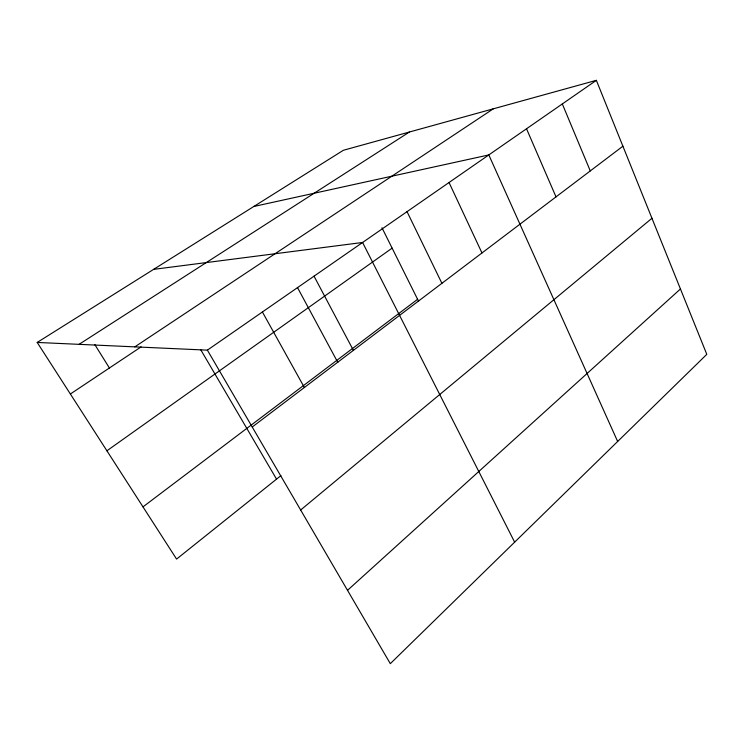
<?xml version="1.0" encoding="UTF-8"?>
<svg xmlns="http://www.w3.org/2000/svg" width="744" height="744" viewBox="0 0 744 744"><rect width="100%" height="100%" fill="white"/><g stroke="black" fill="none" stroke-linecap="round" stroke-linejoin="round"><path stroke-width="1.12" d="M347.513 590.327L680.453 288.97M300.65 510.012L651.958 218.28M280.944 475.611L176.579 559.088L37.2 342.445L343.384 150.269L596.353 80.333L706.8 354.349L390.312 663.667L207.381 350.145L37.2 342.445M252.225 427L622.905 146.205M142.988 506.878L417.607 299.283M106.904 450.799L392.125 248.143M207.381 350.145L596.353 80.333M70.373 394.004L141.09 346.881M134.813 346.862L493.328 108.81M79.078 344.342L409.395 132.023M253.825 206.479L488.808 154.929L617.65 441.48M153.655 269.356L362.588 242.479L514.643 542.153M94.758 344.481L109.405 367.992M200.74 349.745L276.536 479.136M262.399 311.978L304.37 387.494M297.423 287.426L337.804 362.402M314.033 276.163L353.4 350.359M381.97 227.748L418.602 301.301M407.033 211.649L441.908 283.315M449.041 182.513L481.973 252.96M526.519 128.768L556.01 196.881M562.315 103.937L590.28 170.915"/></g></svg>
